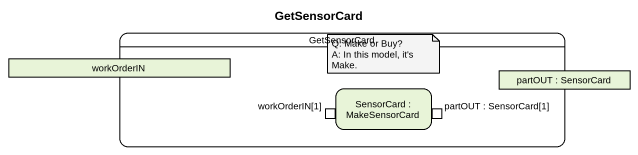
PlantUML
@startuml
title GetSensorCard
hide empty description
state GetSensorCard {
  state workOrderIN <<object>>
  state "partOUT : SensorCard" as partOUT <<object>>
  state "SensorCard : MakeSensorCard" as SensorCard {
    state "workOrderIN[1]" as workOrderIN_1 <<inputPin>>
    state "partOUT : SensorCard[1]" as partOUT_SensorCard_1 <<outputPin>>
  }
}
note as N1
  Q: Make or Buy?
  A: In this model, it's Make.
end note
@enduml
